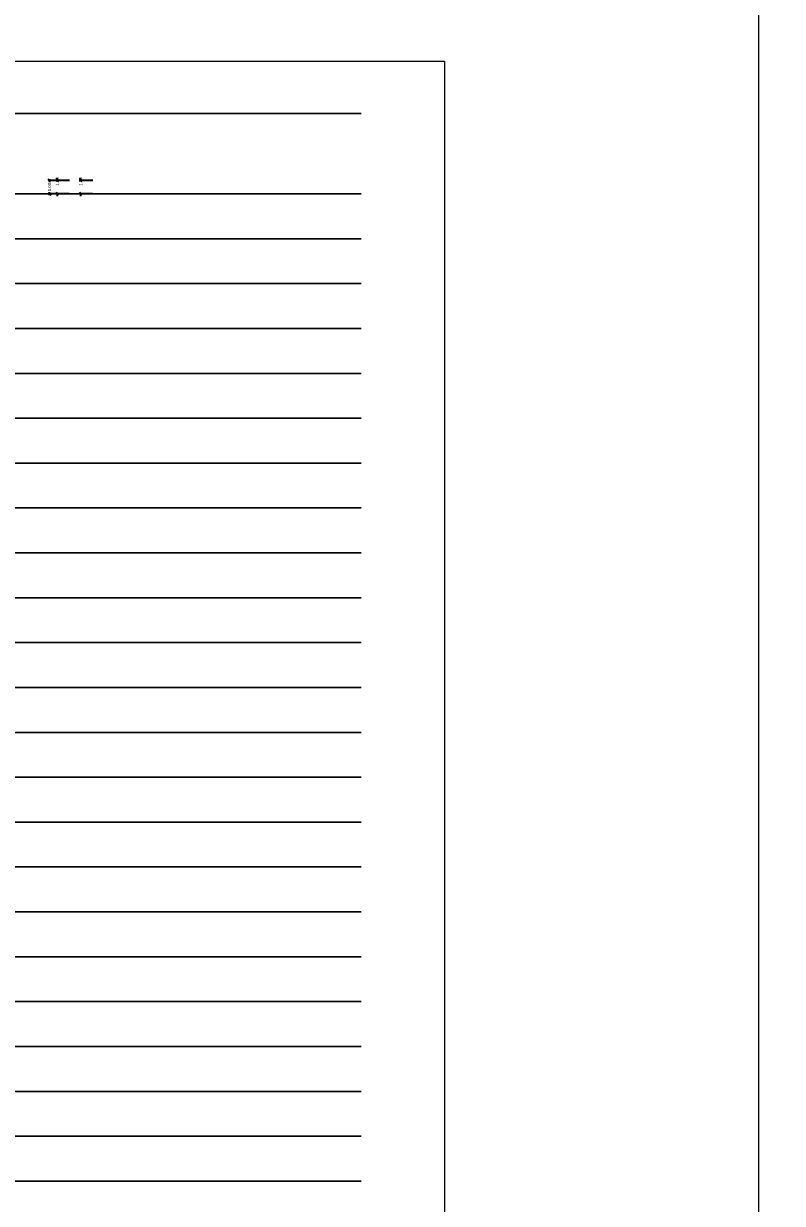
# Model space of a CAD drawing. Header units: metres. Extents: x 256329 to 886268, y -249371 to 355.
# Drawn here: x 284245.3 to 284302, y -1066.6 to -978.6 of the extents above; entities that cross this region are included whole.
import ezdxf

# ---------------------------------------------------------------- set-up
doc = ezdxf.new("R2010")
doc.units = ezdxf.units.M
doc.header["$MEASUREMENT"] = 0
doc.header["$PDMODE"] = 35
doc.linetypes.add('HIDDEN', pattern=[0.375, 0.25, -0.125])
doc.layers.get('0').update_dxf_attribs({"lineweight": 18})
doc.layers.get('Defpoints').update_dxf_attribs({"lineweight": 20})
doc.layers.add('A-CUTOUT', color=144, linetype='HIDDEN', lineweight=0)
doc.layers.add('BLK_1_PARAPET_HT', color=7, linetype='Continuous', lineweight=0)
doc.styles.get("Standard").update_dxf_attribs({"font": 'arial.ttf'})
doc.dimstyles.new('METRIC DIM', dxfattribs={"dimtxt": 0.23, "dimasz": 0.18, "dimexe": 0.1, "dimexo": 0.1, "dimgap": 0.09, "dimtad": 0, "dimzin": 0, "dimdsep": 46, "dimtxsty": 'Standard', "dimblk": 'OBLIQUE', "dimcen": 0, "dimdle": 0.1, "dimclrd": 147, "dimclre": 147, "dimclrt": 7, "dimadec": 0, "dimazin": 0, "dimtfac": 1, "dimtofl": 0, "dimtmove": 0, "dimatfit": 2, "dimfxl": 0.125, "dimtolj": 1, "dimtzin": 0, "dimarcsym": 0})

# ---------------------------------------------------------------- blocks, each defined once
blk = doc.blocks.new('_Oblique')
at = {"color": 0, "linetype": 'ByBlock', "lineweight": -2}
blk.add_line((-0.5, -0.5), (0.5, 0.5), dxfattribs=at)
blk = doc.blocks.new('*D21')
at = {"layer": 'BLK_1_PARAPET_HT', "color": 147, "lineweight": -2, "transparency": 16777216}
for p, q in [((284247.948073, -990.259436), (284247.151506, -990.259436)), ((284247.251506, -990.159436), (284247.251506, -990.381936)), ((284247.948073, -991.259436), (284247.151506, -991.259436)), ((284247.251506, -991.359436), (284247.251506, -991.136936))]:
    blk.add_line(p, q, dxfattribs=at)
at = {"layer": 'Defpoints', "color": 0, "transparency": 16777216}
for p in [(284247.251506, -990.259436), (284248.048073, -990.259436), (284248.048073, -991.259436)]:
    blk.add_point(p, dxfattribs=at)
at = {"layer": 'BLK_1_PARAPET_HT', "color": 147, "lineweight": -2, "transparency": 16777216, "xscale": 0.18, "yscale": 0.18, "zscale": 0.18}
for p, rotation in [((284247.251506, -990.259436), 90), ((284247.251506, -991.259436), 270)]:
    blk.add_blockref('_Oblique', p, dxfattribs=dict(at, rotation=rotation))
at = {"layer": 'BLK_1_PARAPET_HT', "color": 7, "transparency": 16777216, "insert": (284247.251506, -990.759436), "char_height": 0.23, "attachment_point": 5, "rotation": 90}
blk.add_mtext('\\A1;1.00', dxfattribs=at)
blk = doc.blocks.new('*D22')
at = {"layer": 'BLK_1_PARAPET_HT', "color": 147, "lineweight": -2, "transparency": 16777216}
for p, q in [((284248.751362, -990.259436), (284247.735948, -990.259436)), ((284247.835948, -990.259436), (284247.835948, -990.079436)), ((284248.711199, -991.259436), (284247.735948, -991.259436)), ((284247.835948, -991.259436), (284247.835948, -991.439436))]:
    blk.add_line(p, q, dxfattribs=at)
at = {"layer": 'Defpoints', "color": 0, "transparency": 16777216}
for p in [(284247.835948, -990.259436), (284248.851362, -990.259436), (284248.811199, -991.259436)]:
    blk.add_point(p, dxfattribs=at)
at = {"layer": 'BLK_1_PARAPET_HT', "color": 147, "lineweight": -2, "transparency": 16777216, "xscale": 0.18, "yscale": 0.18, "zscale": 0.18}
for p, rotation in [((284247.835948, -990.259436), 270), ((284247.835948, -991.259436), 90)]:
    blk.add_blockref('_Oblique', p, dxfattribs=dict(at, rotation=rotation))
at = {"layer": 'BLK_1_PARAPET_HT', "color": 7, "transparency": 16777216, "insert": (284247.835948, -990.342925), "char_height": 0.23, "attachment_point": 5, "rotation": 90}
blk.add_mtext('\\A1;1.00', dxfattribs=at)
blk = doc.blocks.new('*D24')
at = {"layer": 'BLK_1_PARAPET_HT', "color": 147, "lineweight": -2, "transparency": 16777216}
for p, q in [((284250.493245, -990.259436), (284249.477831, -990.259436)), ((284249.577831, -990.259436), (284249.577831, -990.079436)), ((284250.453082, -991.259436), (284249.477831, -991.259436)), ((284249.577831, -991.259436), (284249.577831, -991.439436))]:
    blk.add_line(p, q, dxfattribs=at)
at = {"layer": 'Defpoints', "color": 0, "transparency": 16777216}
for p in [(284249.577831, -990.259436), (284250.593245, -990.259436), (284250.553082, -991.259436)]:
    blk.add_point(p, dxfattribs=at)
at = {"layer": 'BLK_1_PARAPET_HT', "color": 147, "lineweight": -2, "transparency": 16777216, "xscale": 0.18, "yscale": 0.18, "zscale": 0.18}
for p, rotation in [((284249.577831, -990.259436), 270), ((284249.577831, -991.259436), 90)]:
    blk.add_blockref('_Oblique', p, dxfattribs=dict(at, rotation=rotation))
at = {"layer": 'BLK_1_PARAPET_HT', "color": 7, "transparency": 16777216, "insert": (284249.577831, -990.342925), "char_height": 0.23, "attachment_point": 5, "rotation": 90}
blk.add_mtext('\\A1;1.00', dxfattribs=at)

msp = doc.modelspace()

# ---------------------------------------------------------------- linework, layer by layer
msp.add_lwpolyline([(283932.142067, -896.325846), (284300.184425, -896.325846), (284300.184425, -1354.365052), (283932.142067, -1354.365052)], close=True)
at = {"color": 6, "ltscale": 0.05}
msp.add_lwpolyline([(284212.513941, -981.370753), (284276.753374, -981.370753), (284276.753374, -1148.365571), (284212.513941, -1148.365571)], close=True, dxfattribs=at)
at = {"layer": 'A-CUTOUT', "ltscale": 7000, "extrusion": (0, -1, 0)}
for points, elevation in [([(284270.529767, 0.013892), (284222.642906, -0.014686)], 985.26383), ([(284270.529767, 0.013891), (284222.642906, -0.014686)], 991.26383), ([(284270.529767, 0.013891), (284222.642906, -0.014686)], 994.61383), ([(284270.529767, 0.013891), (284222.642906, -0.014686)], 997.96383), ([(284270.529767, 0.013891), (284222.642906, -0.014686)], 1001.31383), ([(284270.529767, 0.013891), (284222.642906, -0.014686)], 1004.66383), ([(284270.529767, 0.013891), (284222.642906, -0.014686)], 1008.01383), ([(284270.529767, 0.013891), (284222.642906, -0.014686)], 1011.36383), ([(284270.529767, 0.013891), (284222.642906, -0.014686)], 1014.71383), ([(284270.529767, 0.013891), (284222.642906, -0.014686)], 1018.06383), ([(284270.529767, 0.013891), (284222.642906, -0.014686)], 1021.41383), ([(284270.529767, 0.013891), (284222.642906, -0.014686)], 1024.76383), ([(284270.529767, 0.013891), (284222.642906, -0.014686)], 1028.11383), ([(284270.529767, 0.013891), (284222.642906, -0.014686)], 1031.46383), ([(284270.529767, 0.013891), (284222.642906, -0.014686)], 1034.81383), ([(284270.529767, 0.013891), (284222.642906, -0.014686)], 1038.16383), ([(284270.529767, 0.013891), (284222.642906, -0.014686)], 1041.51383), ([(284270.529767, 0.013891), (284222.642906, -0.014686)], 1044.86383), ([(284270.529767, 0.013891), (284222.642906, -0.014686)], 1048.21383), ([(284270.529767, 0.013891), (284222.642906, -0.014686)], 1051.56383), ([(284270.529767, 0.013891), (284222.642906, -0.014686)], 1054.91383), ([(284270.529767, 0.013891), (284222.642906, -0.014686)], 1058.26383), ([(284270.529767, 0.013891), (284222.642906, -0.014686)], 1061.61383), ([(284270.529767, 0.013891), (284222.642906, -0.014686)], 1064.96383)]:
    msp.add_lwpolyline(points, close=True, dxfattribs=dict(at, elevation=elevation))

# ---------------------------------------------------------------- dimensions: what is measured, and where the dimension line sits
at = {"layer": 'BLK_1_PARAPET_HT', "color": 3}
dim = msp.add_linear_dim(base=(284247.251506, -990.259436, -0.308491), p1=(284248.048073, -991.259436, -0.308491), p2=(284248.048073, -990.259436, -0.308491), angle=90, dimstyle='METRIC DIM', override={"dimfxl": 0.18}, dxfattribs=at)
dim.commit()
dim.dimension.update_dxf_attribs({"geometry": '*D21', "text_midpoint": (284247.251506, -990.759436, -0.308491)})
at = {"layer": 'BLK_1_PARAPET_HT', "color": 1}
dim = msp.add_linear_dim(base=(284247.835948, -990.259436, -0.308491), p1=(284248.811199, -991.259436, -0.308491), p2=(284248.851362, -990.259436, -0.308491), angle=90, dimstyle='METRIC DIM', override={"dimfxl": 0.18}, dxfattribs=at)
dim.commit()
dim.dimension.update_dxf_attribs({"geometry": '*D22', "text_midpoint": (284247.835948, -990.342925, -0.308491), "dimtype": 128})
at = {"layer": 'BLK_1_PARAPET_HT', "color": 3}
dim = msp.add_linear_dim(base=(284249.577831, -990.259436, -0.308491), p1=(284250.553082, -991.259436, -0.308491), p2=(284250.593245, -990.259436, -0.308491), angle=90, dimstyle='METRIC DIM', override={"dimfxl": 0.18}, dxfattribs=at)
dim.commit()
dim.dimension.update_dxf_attribs({"geometry": '*D24', "text_midpoint": (284249.577831, -990.342925, -0.308491), "dimtype": 128})

doc.saveas('drawing.dxf')
